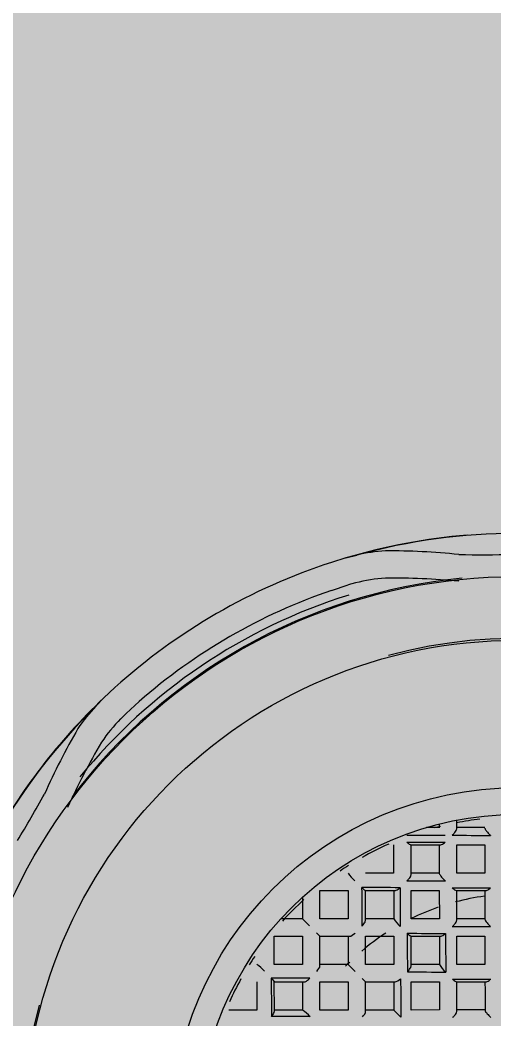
# Model space of a CAD drawing. Header units: millimetres. Extents: x 307301 to 459443, y -2888111 to -2805601.
# Drawn here: x 311700.08 to 311708.72, y -2812700.75 to -2812682.53 of the extents above; entities that cross this region are included whole.
import ezdxf

# ---------------------------------------------------------------- set-up
doc = ezdxf.new("R2010")
doc.units = ezdxf.units.MM
doc.header["$LTSCALE"] = 10
doc.header["$MEASUREMENT"] = 0
for name, color, linetype in [('$DDT_AUDIT_GENERATED_(131)', 7, 'Continuous'), ('$DDT_AUDIT_GENERATED_(159)', 7, 'Continuous'), ('$DDT_AUDIT_GENERATED_(15E)', 7, 'Continuous'), ('$DDT_AUDIT_GENERATED_(224)', 7, 'Continuous'), ('$DDT_AUDIT_GENERATED_(77)', 7, 'Continuous'), ('$DDT_AUDIT_GENERATED_(7E)', 7, 'Continuous'), ('$DDT_AUDIT_GENERATED_(901)', 7, 'Continuous'), ('$DDT_AUDIT_GENERATED_(E33)', 7, 'Continuous'), ('BMA  furniture', 6, 'Continuous'), ('Furniture - Plan', 3, 'Continuous')]:
    doc.layers.add(name, color=color, linetype=linetype)

# ---------------------------------------------------------------- blocks, each defined once
blk = doc.blocks.new('TUFTUFTU')
at = {"layer": 'Furniture - Plan', "ltscale": 0.01}
h = blk.add_hatch(color=250, dxfattribs=at)
h.dxf.hatch_style = 1
h.set_gradient(color1=(51, 51, 51), color2=(105, 105, 105), one_color=1, tint=0.41, name='INVCYLINDER')
edge = h.paths.add_edge_path()
edge.add_arc((1413476.938, -245799), 296.526, 0, 360)
at = {"layer": '$DDT_AUDIT_GENERATED_(131)', "color": 6, "linetype": 'Continuous'}
for radius, start, end in [(11.517, 330.839, 335.462), (11.517, 326.0609, 327.886), (11.517, 312.3534, 317.9087), (11.517, 302.1611, 303.9939), (11.517, 293.9044, 299.3219), (11.517, 283.9561, 285.1285), (11.517, 276.6842, 280.9188), (20.547, 287.3387, 320.8192)]:
    blk.add_arc((1413476.938, -245799), radius, start, end, dxfattribs=at)
at = {"layer": '$DDT_AUDIT_GENERATED_(159)', "color": 6, "linetype": 'Continuous'}
for start, end in [(314.3366, 315.7705), (303.2509, 310.4188), (289.192, 296.0635), (277.7726, 284.8101)]:
    blk.add_arc((1413476.938, -245799), 8.71, start, end, dxfattribs=at)
at = {"layer": '$DDT_AUDIT_GENERATED_(15E)', "color": 3, "linetype": 'Continuous'}
for radius in [295.946, 295.558]:
    blk.add_circle((1413476.938, -245799), radius, dxfattribs=at)
at = {"layer": '$DDT_AUDIT_GENERATED_(224)', "color": 3, "linetype": 'Continuous'}
for radius in [300, 296.526, 296.132]:
    blk.add_circle((1413476.938, -245799), radius, dxfattribs=at)
at = {"layer": '$DDT_AUDIT_GENERATED_(77)', "color": 6, "linetype": 'Continuous'}
for radius in [20.285, 17.962, 12.581]:
    blk.add_circle((1413476.938, -245799), radius, dxfattribs=at)
for radius, start, end in [(18.03, 345.0261, 285.0261), (20.323, 275.605, 322.8974)]:
    blk.add_arc((1413476.938, -245799), radius, start, end, dxfattribs=at)
at = {"layer": '$DDT_AUDIT_GENERATED_(7E)', "color": 6, "linetype": 'Continuous'}
for p, q in [((1413491.185, -245814.297), (1413491.381, -245814.101)), ((1413491.185, -245814.297), (1413490.708, -245814.728)), ((1413492.286, -245814.565), (1413491.997, -245814.862)), ((1413491.591, -245815.238), (1413491.997, -245814.862)), ((1413482.813, -245819.053), (1413483.081, -245818.981)), ((1413483.693, -245818.783), (1413483.081, -245818.981)), ((1413483.165, -245819.967), (1413482.764, -245820.069)), ((1413483.165, -245819.967), (1413483.693, -245819.803))]:
    blk.add_line(p, q, dxfattribs=at)
for radius in [62.905, 61.937]:
    blk.add_circle((1413476.938, -245799), radius, dxfattribs=at)
for centre, radius, start, end in [((1413476.938, -245799), 21.86, 314.5973, 345.4548), ((1413476.938, -245799), 21.872, 313.5123, 331.3295), ((1413530.492, -245831.321), 41.456, 148.4918, 151.2106), ((1413469.979, -245800.235), 25.647, 329.5077, 335.5017), ((1413470.686, -245800.868), 25.71, 329.9453, 335.9266), ((1413486.876, -245809.699), 6.299, 315.6674, 325.6992), ((1413487.876, -245810.387), 6.075, 316.5465, 326.4505), ((1413476.938, -245799), 20.904, 288.8514, 311.2007), ((1413476.938, -245799), 21.872, 287.9893, 312.0628), ((1413481.482, -245793.587), 25.646, 264.5503, 270.5445), ((1413481.247, -245812.947), 6.303, 274.3562, 284.3815), ((1413476.938, -245799), 21.86, 254.5973, 285.4548), ((1413478.215, -245863.248), 43.166, 88.8954, 91.5065), ((1413476.938, -245799), 21.872, 274.7285, 286.5398), ((1413481.679, -245794.515), 25.71, 264.1255, 270.1068), ((1413481.345, -245814.166), 6.071, 273.5983, 283.5089)]:
    blk.add_arc(centre, radius, start, end, dxfattribs=at)
at = {"layer": '$DDT_AUDIT_GENERATED_(901)', "color": 6, "linetype": 'Continuous'}
for p, q in [((1413481.421, -245803.479), (1413481.159, -245803.217)), ((1413478.092, -245804.196), (1413478.092, -245803.47)), ((1413478.092, -245803.48), (1413479.118, -245803.48)), ((1413479.118, -245803.441), (1413479.118, -245803.721)), ((1413479.757, -245803.48), (1413480.783, -245803.479)), ((1413479.757, -245804.505), (1413479.757, -245803.48)), ((1413480.783, -245803.479), (1413480.783, -245804.505)), ((1413481.421, -245803.479), (1413482.447, -245803.478)), ((1413481.422, -245804.505), (1413481.421, -245803.479)), ((1413482.447, -245803.431), (1413482.448, -245804.504)), ((1413483.086, -245803.478), (1413484.112, -245803.478)), ((1413483.086, -245804.504), (1413483.086, -245803.478)), ((1413484.112, -245803.478), (1413484.112, -245804.503)), ((1413484.747, -245803.477), (1413485.776, -245803.477)), ((1413484.751, -245804.503), (1413484.75, -245803.477)), ((1413485.776, -245803.433), (1413485.777, -245804.505)), ((1413486.415, -245803.477), (1413487.441, -245803.476)), ((1413486.415, -245804.502), (1413486.415, -245803.477)), ((1413479.118, -245803.721), (1413479.118, -245804.506)), ((1413478.093, -245804.506), (1413478.092, -245804.196)), ((1413479.127, -245804.506), (1413478.058, -245804.506)), ((1413480.783, -245804.505), (1413479.757, -245804.505)), ((1413482.448, -245804.504), (1413481.374, -245804.505)), ((1413482.573, -245804.629), (1413482.448, -245804.504)), ((1413484.112, -245804.503), (1413483.086, -245804.504)), ((1413485.777, -245804.503), (1413484.703, -245804.503)), ((1413478.093, -245805.145), (1413479.119, -245805.144)), ((1413478.093, -245806.171), (1413478.093, -245805.145)), ((1413479.119, -245805.144), (1413479.119, -245806.17)), ((1413479.758, -245806.17), (1413479.757, -245805.137)), ((1413479.757, -245805.144), (1413480.783, -245805.144)), ((1413480.783, -245805.097), (1413480.784, -245806.17)), ((1413481.422, -245805.143), (1413482.448, -245805.143)), ((1413481.423, -245806.169), (1413481.422, -245805.143)), ((1413482.448, -245805.143), (1413482.448, -245806.169)), ((1413483.087, -245805.143), (1413482.825, -245804.881)), ((1413483.087, -245805.143), (1413484.112, -245805.142)), ((1413483.087, -245806.168), (1413483.087, -245805.143)), ((1413484.112, -245805.094), (1413484.113, -245806.168)), ((1413484.751, -245805.142), (1413485.777, -245805.141)), ((1413484.752, -245806.168), (1413484.751, -245805.142)), ((1413485.777, -245805.141), (1413485.778, -245806.167)), ((1413479.119, -245806.17), (1413478.093, -245806.171)), ((1413480.788, -245806.17), (1413479.717, -245806.17)), ((1413482.448, -245806.169), (1413481.423, -245806.169)), ((1413484.113, -245806.168), (1413483.039, -245806.168)), ((1413484.238, -245806.293), (1413484.113, -245806.168)), ((1413485.778, -245806.167), (1413484.752, -245806.168)), ((1413484.752, -245806.806), (1413484.49, -245806.545)), ((1413478.094, -245807.835), (1413478.094, -245806.79)), ((1413478.094, -245806.809), (1413479.119, -245806.809)), ((1413479.119, -245806.77), (1413479.12, -245807.835)), ((1413479.758, -245806.809), (1413480.784, -245806.808)), ((1413479.759, -245807.835), (1413479.758, -245806.809)), ((1413480.784, -245806.808), (1413480.785, -245807.834)), ((1413481.423, -245807.834), (1413481.423, -245806.804)), ((1413481.423, -245806.808), (1413482.449, -245806.807)), ((1413482.449, -245806.76), (1413482.449, -245807.833)), ((1413483.087, -245806.807), (1413484.113, -245806.807)), ((1413483.088, -245807.833), (1413483.087, -245806.807)), ((1413484.113, -245806.807), (1413484.114, -245807.833)), ((1413484.752, -245806.806), (1413485.539, -245806.806)), ((1413484.752, -245807.593), (1413484.752, -245806.806)), ((1413479.134, -245807.835), (1413478.063, -245807.835)), ((1413480.785, -245807.834), (1413479.759, -245807.835)), ((1413482.452, -245807.833), (1413481.379, -245807.834)), ((1413484.114, -245807.833), (1413483.088, -245807.833)), ((1413480.785, -245808.43), (1413480.785, -245809.499)), ((1413478.094, -245808.474), (1413479.12, -245808.474)), ((1413478.095, -245809.5), (1413478.094, -245808.474)), ((1413479.12, -245808.474), (1413479.121, -245809.499)), ((1413479.759, -245809.499), (1413479.759, -245808.461)), ((1413479.759, -245808.473), (1413480.785, -245808.473)), ((1413481.424, -245808.473), (1413482.449, -245808.472)), ((1413481.424, -245809.498), (1413481.424, -245808.473)), ((1413479.121, -245809.499), (1413478.095, -245809.5)), ((1413480.795, -245809.499), (1413479.722, -245809.499)), ((1413478.095, -245810.139), (1413479.121, -245810.138)), ((1413479.121, -245810.103), (1413479.121, -245810.411)), ((1413479.76, -245810.265), (1413479.76, -245810.124)), ((1413479.76, -245810.138), (1413480.229, -245810.138))]:
    blk.add_line(p, q, dxfattribs=at)
for centre, radius, start, end in [((1412543.76, -245811.196), 937.434, 0.401846, 0.487663), ((1413490.703, -244339.098), 1464.152, 269.756176, 269.811348), ((1413485.367, -245802.495), 1.162, 219.6562, 237.7323), ((1413476.678, -246290.047), 485.444, 89.69349, 89.85777), ((1413492.236, -244057.567), 1747.089, 269.745654, 269.79185), ((1412621.074, -245809.949), 858.465, 0.245407, 0.339537), ((1413470.159, -247602.689), 1797.851, 89.65697, 89.701513), ((1413478.889, -245805.636), 1.001, 29.8476, 50.5892), ((1412458.75, -245811.705), 1022.195, 0.304189, 0.383121), ((1413487.213, -245803.979), 1.411, 220.5105, 235.4572), ((1413477.019, -246539.968), 733.448, 89.82308, 89.932155), ((1413474.294, -247273.112), 1466.849, 89.74077, 89.795413), ((1412085.775, -245813.771), 1395.425, 0.239399, 0.297288), ((1413480.441, -245807.425), 1.162, 32.3198, 50.3959), ((1411694.667, -245816.083), 1787.943, 0.260784, 0.305924), ((1413477.205, -246777.677), 969.745, 89.876862, 89.959495), ((1413475.974, -247404.115), 1595.933, 89.821736, 89.872022), ((1413481.927, -245809.27), 1.411, 34.5949, 49.5417), ((1413477.441, -247168.315), 1358.466, 89.921865, 89.98095), ((1413476.589, -247632.782), 1823.185, 89.863123, 89.907178), ((1413476.676, -247680.961), 1871.113, 89.869268, 89.9122)]:
    blk.add_arc(centre, radius, start, end, dxfattribs=at)
for points, knots in [([(1413478.092, -245803.47), (1413478.092, -245803.449), (1413478.055, -245803.395), (1413477.973, -245803.297), (1413477.926, -245803.25), (1413477.881, -245803.208)], [0, 0, 0, 0, 0.5, 0.5, 1, 1, 1, 1]), ([(1413479.268, -245803.208), (1413479.267, -245803.209), (1413479.266, -245803.209), (1413479.265, -245803.21), (1413479.242, -245803.232), (1413479.22, -245803.256), (1413479.199, -245803.281), (1413479.18, -245803.305), (1413479.163, -245803.329), (1413479.149, -245803.354), (1413479.14, -245803.369), (1413479.132, -245803.385), (1413479.127, -245803.4), (1413479.121, -245803.415), (1413479.118, -245803.429), (1413479.118, -245803.441)], [0, 0, 0, 0, 0.012306, 0.012306, 0.012306, 0.321674, 0.321674, 0.321674, 0.615302, 0.615302, 0.615302, 0.806528, 0.806528, 0.806528, 1, 1, 1, 1]), ([(1413485.882, -245803.242), (1413485.881, -245803.243), (1413485.881, -245803.244), (1413485.88, -245803.245), (1413485.859, -245803.267), (1413485.84, -245803.291), (1413485.824, -245803.315), (1413485.809, -245803.338), (1413485.796, -245803.362), (1413485.787, -245803.384), (1413485.78, -245803.401), (1413485.776, -245803.419), (1413485.776, -245803.433)], [0, 0, 0, 0, 0.014755, 0.014755, 0.014755, 0.370759, 0.370759, 0.370759, 0.720009, 0.720009, 0.720009, 1, 1, 1, 1]), ([(1413478.058, -245804.506), (1413478.045, -245804.506), (1413478.029, -245804.511), (1413478.012, -245804.518), (1413477.99, -245804.527), (1413477.966, -245804.541), (1413477.942, -245804.558), (1413477.923, -245804.571), (1413477.904, -245804.586), (1413477.886, -245804.602), (1413477.885, -245804.603), (1413477.884, -245804.604), (1413477.883, -245804.604)], [0, 0, 0, 0, 0.301267, 0.301267, 0.301267, 0.68809, 0.68809, 0.68809, 0.98501, 0.98501, 0.98501, 1, 1, 1, 1]), ([(1413479.275, -245804.61), (1413479.274, -245804.609), (1413479.273, -245804.608), (1413479.272, -245804.608), (1413479.252, -245804.589), (1413479.232, -245804.572), (1413479.214, -245804.558), (1413479.193, -245804.541), (1413479.173, -245804.526), (1413479.156, -245804.517), (1413479.144, -245804.51), (1413479.133, -245804.506), (1413479.127, -245804.506)], [0, 0, 0, 0, 0.013705, 0.013705, 0.013705, 0.340198, 0.340198, 0.340198, 0.720806, 0.720806, 0.720806, 1, 1, 1, 1]), ([(1413484.703, -245804.503), (1413484.69, -245804.503), (1413484.674, -245804.507), (1413484.657, -245804.513), (1413484.641, -245804.518), (1413484.624, -245804.527), (1413484.607, -245804.537), (1413484.581, -245804.552), (1413484.555, -245804.571), (1413484.53, -245804.591), (1413484.514, -245804.605), (1413484.498, -245804.62), (1413484.483, -245804.636), (1413484.482, -245804.637), (1413484.481, -245804.638), (1413484.48, -245804.639)], [0, 0, 0, 0, 0.219462, 0.219462, 0.219462, 0.43637, 0.43637, 0.43637, 0.765904, 0.765904, 0.765904, 0.986795, 0.986795, 0.986795, 1, 1, 1, 1]), ([(1413485.889, -245804.645), (1413485.888, -245804.644), (1413485.887, -245804.643), (1413485.886, -245804.642), (1413485.864, -245804.618), (1413485.843, -245804.595), (1413485.826, -245804.575), (1413485.81, -245804.557), (1413485.796, -245804.539), (1413485.787, -245804.526), (1413485.781, -245804.517), (1413485.777, -245804.509), (1413485.777, -245804.505)], [0, 0, 0, 0, 0.013084, 0.013084, 0.013084, 0.39311, 0.39311, 0.39311, 0.743636, 0.743636, 0.743636, 1, 1, 1, 1]), ([(1413480.922, -245804.87), (1413480.922, -245804.871), (1413480.921, -245804.872), (1413480.92, -245804.873), (1413480.902, -245804.889), (1413480.885, -245804.907), (1413480.87, -245804.926), (1413480.849, -245804.95), (1413480.831, -245804.976), (1413480.816, -245805.002), (1413480.806, -245805.018), (1413480.798, -245805.036), (1413480.792, -245805.052), (1413480.787, -245805.068), (1413480.783, -245805.084), (1413480.783, -245805.097)], [0, 0, 0, 0, 0.013003, 0.013003, 0.013003, 0.256763, 0.256763, 0.256763, 0.576735, 0.576735, 0.576735, 0.787133, 0.787133, 0.787133, 1, 1, 1, 1]), ([(1413479.717, -245806.17), (1413479.703, -245806.17), (1413479.686, -245806.174), (1413479.668, -245806.181), (1413479.646, -245806.19), (1413479.622, -245806.204), (1413479.599, -245806.22), (1413479.577, -245806.234), (1413479.556, -245806.251), (1413479.535, -245806.27), (1413479.534, -245806.271), (1413479.533, -245806.272), (1413479.532, -245806.272)], [0, 0, 0, 0, 0.289598, 0.289598, 0.289598, 0.65437, 0.65437, 0.65437, 0.985088, 0.985088, 0.985088, 1, 1, 1, 1]), ([(1413480.931, -245806.278), (1413480.93, -245806.277), (1413480.929, -245806.277), (1413480.928, -245806.276), (1413480.906, -245806.255), (1413480.884, -245806.236), (1413480.865, -245806.22), (1413480.845, -245806.203), (1413480.827, -245806.189), (1413480.812, -245806.18), (1413480.802, -245806.174), (1413480.793, -245806.17), (1413480.788, -245806.17)], [0, 0, 0, 0, 0.013311, 0.013311, 0.013311, 0.371992, 0.371992, 0.371992, 0.734773, 0.734773, 0.734773, 1, 1, 1, 1]), ([(1413478.094, -245806.79), (1413478.094, -245806.762), (1413478.058, -245806.705), (1413477.978, -245806.606), (1413477.932, -245806.559), (1413477.888, -245806.52)], [0, 0, 0, 0, 0.5, 0.5, 1, 1, 1, 1]), ([(1413479.284, -245806.523), (1413479.283, -245806.524), (1413479.282, -245806.525), (1413479.281, -245806.525), (1413479.277, -245806.529), (1413479.273, -245806.533), (1413479.27, -245806.536), (1413479.243, -245806.561), (1413479.217, -245806.589), (1413479.195, -245806.618), (1413479.177, -245806.64), (1413479.161, -245806.664), (1413479.148, -245806.686), (1413479.14, -245806.702), (1413479.132, -245806.717), (1413479.127, -245806.731), (1413479.122, -245806.745), (1413479.119, -245806.759), (1413479.119, -245806.77)], [0, 0, 0, 0, 0.011715, 0.011715, 0.011715, 0.060732, 0.060732, 0.060732, 0.397296, 0.397296, 0.397296, 0.654831, 0.654831, 0.654831, 0.826479, 0.826479, 0.826479, 1, 1, 1, 1]), ([(1413482.584, -245806.536), (1413482.583, -245806.537), (1413482.582, -245806.538), (1413482.581, -245806.539), (1413482.566, -245806.554), (1413482.551, -245806.57), (1413482.537, -245806.587), (1413482.516, -245806.611), (1413482.497, -245806.637), (1413482.482, -245806.663), (1413482.472, -245806.68), (1413482.464, -245806.698), (1413482.458, -245806.714), (1413482.452, -245806.73), (1413482.449, -245806.746), (1413482.449, -245806.76)], [0, 0, 0, 0, 0.013205, 0.013205, 0.013205, 0.234096, 0.234096, 0.234096, 0.56363, 0.56363, 0.56363, 0.780538, 0.780538, 0.780538, 1, 1, 1, 1]), ([(1413478.063, -245807.835), (1413478.05, -245807.835), (1413478.034, -245807.84), (1413478.017, -245807.847), (1413477.995, -245807.856), (1413477.971, -245807.871), (1413477.947, -245807.888), (1413477.929, -245807.9), (1413477.911, -245807.915), (1413477.893, -245807.93), (1413477.892, -245807.931), (1413477.891, -245807.932), (1413477.89, -245807.933)], [0, 0, 0, 0, 0.303302, 0.303302, 0.303302, 0.695194, 0.695194, 0.695194, 0.985076, 0.985076, 0.985076, 1, 1, 1, 1]), ([(1413479.289, -245807.935), (1413479.288, -245807.934), (1413479.287, -245807.933), (1413479.286, -245807.932), (1413479.268, -245807.916), (1413479.25, -245807.901), (1413479.232, -245807.888), (1413479.21, -245807.871), (1413479.188, -245807.856), (1413479.169, -245807.846), (1413479.155, -245807.839), (1413479.143, -245807.835), (1413479.134, -245807.835)], [0, 0, 0, 0, 0.014142, 0.014142, 0.014142, 0.312027, 0.312027, 0.312027, 0.706914, 0.706914, 0.706914, 1, 1, 1, 1]), ([(1413481.379, -245807.834), (1413481.365, -245807.834), (1413481.348, -245807.838), (1413481.33, -245807.845), (1413481.308, -245807.853), (1413481.285, -245807.866), (1413481.262, -245807.882), (1413481.238, -245807.898), (1413481.214, -245807.917), (1413481.191, -245807.937), (1413481.19, -245807.938), (1413481.189, -245807.939), (1413481.188, -245807.94)], [0, 0, 0, 0, 0.279991, 0.279991, 0.279991, 0.629241, 0.629241, 0.629241, 0.985245, 0.985245, 0.985245, 1, 1, 1, 1]), ([(1413482.591, -245807.945), (1413482.59, -245807.944), (1413482.589, -245807.943), (1413482.589, -245807.943), (1413482.565, -245807.92), (1413482.542, -245807.9), (1413482.522, -245807.882), (1413482.503, -245807.866), (1413482.486, -245807.853), (1413482.473, -245807.844), (1413482.463, -245807.837), (1413482.456, -245807.833), (1413482.452, -245807.833)], [0, 0, 0, 0, 0.013084, 0.013084, 0.013084, 0.39311, 0.39311, 0.39311, 0.743636, 0.743636, 0.743636, 1, 1, 1, 1]), ([(1413479.759, -245808.461), (1413479.759, -245808.449), (1413479.749, -245808.428), (1413479.718, -245808.379), (1413479.698, -245808.353), (1413479.633, -245808.276), (1413479.584, -245808.227), (1413479.539, -245808.187)], [0, 0, 0, 0, 0.25, 0.25, 0.5, 0.5, 1, 1, 1, 1]), ([(1413480.94, -245808.19), (1413480.939, -245808.191), (1413480.938, -245808.192), (1413480.937, -245808.193), (1413480.911, -245808.217), (1413480.886, -245808.243), (1413480.864, -245808.27), (1413480.846, -245808.293), (1413480.829, -245808.318), (1413480.815, -245808.342), (1413480.806, -245808.357), (1413480.799, -245808.373), (1413480.793, -245808.389), (1413480.788, -245808.404), (1413480.785, -245808.418), (1413480.785, -245808.43)], [0, 0, 0, 0, 0.012191, 0.012191, 0.012191, 0.345656, 0.345656, 0.345656, 0.626474, 0.626474, 0.626474, 0.812184, 0.812184, 0.812184, 1, 1, 1, 1]), ([(1413479.722, -245809.499), (1413479.709, -245809.499), (1413479.692, -245809.503), (1413479.675, -245809.511), (1413479.653, -245809.52), (1413479.629, -245809.533), (1413479.605, -245809.55), (1413479.585, -245809.564), (1413479.565, -245809.579), (1413479.546, -245809.596), (1413479.545, -245809.597), (1413479.544, -245809.598), (1413479.543, -245809.599)], [0, 0, 0, 0, 0.297124, 0.297124, 0.297124, 0.675161, 0.675161, 0.675161, 0.985035, 0.985035, 0.985035, 1, 1, 1, 1]), ([(1413480.945, -245809.602), (1413480.944, -245809.601), (1413480.943, -245809.6), (1413480.942, -245809.599), (1413480.922, -245809.582), (1413480.903, -245809.565), (1413480.885, -245809.551), (1413480.863, -245809.534), (1413480.842, -245809.519), (1413480.825, -245809.51), (1413480.813, -245809.503), (1413480.802, -245809.499), (1413480.795, -245809.499)], [0, 0, 0, 0, 0.013794, 0.013794, 0.013794, 0.332699, 0.332699, 0.332699, 0.717117, 0.717117, 0.717117, 1, 1, 1, 1]), ([(1413478.095, -245810.117), (1413478.095, -245810.11), (1413478.093, -245810.1), (1413478.089, -245810.089), (1413478.085, -245810.079), (1413478.079, -245810.066), (1413478.071, -245810.054), (1413478.062, -245810.037), (1413478.049, -245810.019), (1413478.036, -245810.001), (1413478.017, -245809.976), (1413477.996, -245809.951), (1413477.975, -245809.928), (1413477.949, -245809.9), (1413477.922, -245809.874), (1413477.896, -245809.851), (1413477.895, -245809.85), (1413477.894, -245809.85), (1413477.893, -245809.849)], [0, 0, 0, 0, 0.130615, 0.130615, 0.130615, 0.260342, 0.260342, 0.260342, 0.438697, 0.438697, 0.438697, 0.690382, 0.690382, 0.690382, 0.989825, 0.989825, 0.989825, 1, 1, 1, 1]), ([(1413479.294, -245809.85), (1413479.293, -245809.851), (1413479.292, -245809.852), (1413479.291, -245809.852), (1413479.282, -245809.86), (1413479.274, -245809.868), (1413479.265, -245809.877), (1413479.24, -245809.901), (1413479.215, -245809.929), (1413479.193, -245809.958), (1413479.176, -245809.979), (1413479.161, -245810.001), (1413479.149, -245810.023), (1413479.14, -245810.038), (1413479.133, -245810.052), (1413479.129, -245810.066), (1413479.124, -245810.079), (1413479.121, -245810.092), (1413479.121, -245810.103)], [0, 0, 0, 0, 0.011348, 0.011348, 0.011348, 0.116907, 0.116907, 0.116907, 0.436701, 0.436701, 0.436701, 0.675798, 0.675798, 0.675798, 0.837062, 0.837062, 0.837062, 1, 1, 1, 1])]:
    blk.add_open_spline(points, degree=3, knots=knots, dxfattribs=at)
for points in [[(1413482.563, -245803.227), (1413482.5, -245803.292), (1413482.447, -245803.373), (1413482.447, -245803.431)], [(1413485.889, -245804.645), (1413485.886, -245804.181), (1413485.884, -245803.713), (1413485.882, -245803.242)], [(1413481.374, -245804.505), (1413481.316, -245804.505), (1413481.235, -245804.558), (1413481.17, -245804.621)], [(1413484.231, -245804.888), (1413484.167, -245804.954), (1413484.112, -245805.036), (1413484.112, -245805.094)], [(1413483.039, -245806.168), (1413482.981, -245806.169), (1413482.898, -245806.223), (1413482.833, -245806.287)], [(1413481.188, -245807.94), (1413481.66, -245807.942), (1413482.127, -245807.943), (1413482.591, -245807.945)]]:
    blk.add_open_spline(points, degree=3, dxfattribs=at)
at = {"layer": '$DDT_AUDIT_GENERATED_(E33)', "color": 6, "linetype": 'Continuous'}
blk.add_circle((1413476.938, -245799), 11.613, dxfattribs=at)
blk = doc.blocks.new('SDTYTYT')
at = {"layer": 'Furniture - Plan', "color": 3, "xscale": 0.5000000000000486, "yscale": 0.5000000000000486, "zscale": 0.5000000000000486, "rotation": 180}
blk.add_blockref('TUFTUFTU', (925445.399, -2867082.713), dxfattribs=at)

msp = doc.modelspace()

# ---------------------------------------------------------------- block references
at = {"layer": 'BMA  furniture'}
msp.add_blockref('SDTYTYT', (93002.206, -68519.612, 0.055), dxfattribs=at)

doc.saveas('drawing.dxf')
